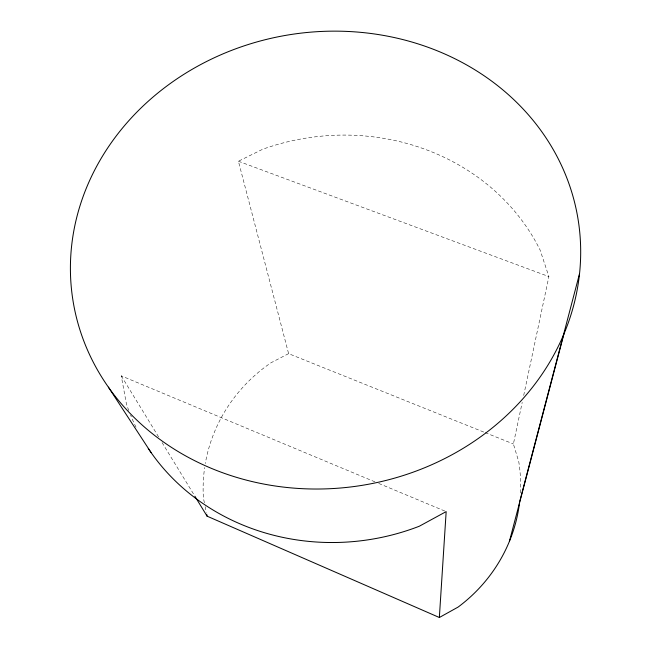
<?xml version="1.0" encoding="UTF-8"?>
<svg xmlns="http://www.w3.org/2000/svg" width="650" height="650" viewBox="0 0 650 650"><rect width="100%" height="100%" fill="white"/><g stroke="black" fill="none" stroke-linecap="round" stroke-linejoin="round"><path stroke-width="0.49" stroke-dasharray="3.25 2.44" d="M520.398 492.871A158.909 152.523 -9.1 0 0 518.781 461.784L513.394 443.966L522.218 402.374M523.689 395.444L548.892 276.591L540.117 250.071A221.943 203.239 -9.1 0 0 262.657 149.264L238.412 161.232L288.608 353.649L484.234 432.258M288.608 353.649L271.034 362.749A158.909 152.523 -9.1 0 0 205.303 463.523M238.412 161.232L548.892 276.591M485.176 432.632L513.394 443.966M128.781 410.54A221.943 203.239 -9.1 0 1 126.433 403.999L121.258 375.846L375.001 481.878M378.747 483.438L446.168 511.607M121.258 375.846L158.868 437.344M162.045 442.544L194.366 495.373M204.376 502.799L203.409 498.022A158.909 152.523 -9.1 0 1 204.661 467.529M205.148 506.618L206.31 512.346M136.021 427.196A221.943 203.239 -9.1 0 1 130.618 415.204"/><path stroke-width="0.97" d="M194.894 496.243L207.082 516.165L439.351 617.5L446.168 511.607L419.323 526.224A221.943 203.239 -9.1 0 1 148.241 448.411M579.532 273.707A255.799 228.215 -9.1 0 1 177.548 451.198A255.799 228.215 -9.1 0 1 219.562 55.356A255.799 228.215 -9.1 0 1 579.532 273.707L519.626 501.906A158.909 152.523 -9.1 0 1 458.104 607.076L439.351 617.5M509.389 541.418L563.908 334.067M108.388 387.148L151.117 452.619M206.692 514.256L207.082 516.165"/></g></svg>
